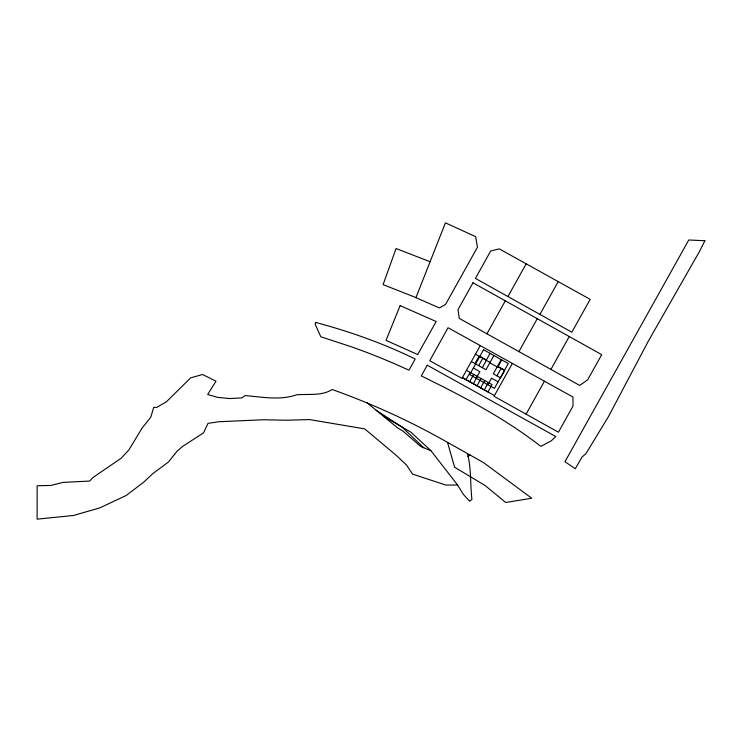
<?xml version="1.0" encoding="UTF-8"?>
<svg xmlns="http://www.w3.org/2000/svg" width="742" height="742" viewBox="0 0 742 742"><rect width="100%" height="100%" fill="white"/><g stroke="black" fill="none" stroke-linecap="round" stroke-linejoin="round"><path stroke-width="1.11" d="M415.947 297.616L445.423 222.85L475.631 236.642L477.458 247.234L445.552 304.433L439.403 307.958L414.37 296.948L383.095 284.631L396.061 248.524L430.091 261.722M480.241 345.605L461.96 378.383L429.72 360.751L448.057 327.723L572.935 397.026L573.019 406.06L558.42 432.215L494.051 396.293L512.379 363.432M486.947 333.789L505.321 300.835M507.936 296.54L526.18 263.818L590.159 299.36L571.822 332.212L475.427 278.398L490.675 251.037L499.227 248.858L526.18 263.818M466.022 379.691L470.103 372.373M475.001 363.589L479.091 356.271M469.686 381.731L473.767 374.413M478.664 365.63L482.745 358.312M476.197 378.235L479.861 371.659L473.35 368.023M490.063 353.368L486.39 359.953L479.879 356.318M473.34 383.772L477.421 376.454M482.319 367.67L486.4 360.352M477.004 385.812L481.085 378.494M493.903 355.511L485.982 369.711L471.346 361.549M480.658 387.853L484.739 380.535M484.313 389.893L488.403 382.575M501.221 359.592L493.3 373.792L500.609 377.873L504.69 370.564L497.381 366.483M487.902 384.764L491.575 378.188L498.086 381.824M501.768 359.898L498.105 366.483L504.616 370.119M496.954 375.832L501.036 368.524M518.908 351.587L537.264 318.68M539.926 314.404L558.207 281.617M526.087 414.147L544.433 381.23M550.916 369.414L569.244 336.543M467.701 456.543L470.187 455.078L483.682 462.72L531.736 498.234L505.71 502.482L485.12 485.528L454.633 467.237L447.5 442.353C410.734 421.4 372.048 403.769 332.193 389.504C322.009 396.089 308.505 393.881 296.846 394.744C279.808 400.661 262.427 396.97 245.008 395.597L241.92 397.888L229.538 398.565L217.694 397.378L207.677 394.512L215.987 381.202L202.585 374.515L190.657 377.845L166.347 401.867L156.414 407.553L153.733 407.293L150.793 417.171L142.01 428.18L128.95 449.865L121.196 458.213L93.14 477.394L89.671 481.057L63.098 482.393L50.79 485.453L37.156 485.732L37.1 519.15L73.449 515.486L99.697 507.927L126.196 495.498L143.744 482.142L152.704 473.711L168.369 462.071L177.403 450.83L183.042 446.109L203.596 432.809L208.01 423.367L218.909 421.725L263.317 419.749L286.384 420.232L309.479 419.573L364.665 428.867L396.395 455.477L406.662 465.215L412.598 474.138L445.849 485.064L457.591 485.018L463.462 494.497L469.584 501.193L471.94 499.385C470.094 484.09 471.42 468.517 467.479 453.548L447.5 442.353M457.591 485.018L430.954 450.728L420.807 446.536L403.054 431.204L397.508 427.828L366.891 402.628M475.427 354.231L490.063 362.393M489.822 362.829L497.14 366.91M466.449 370.332L492.057 384.616L487.976 391.934L462.368 377.65L494.46 395.56M467.479 453.548L470.187 455.078M383.41 416.216L410.892 432.196L430.954 450.728M376.111 410.215L401.895 426.965L423.719 447.732M315.749 322.445L315.211 324.337L320.822 336.775L351.662 346.894A660.482 660.482 0 0 1 399.113 365.76L408.963 370.184L415.195 359.026C383.41 343.444 349.918 331.609 315.749 322.445M400.133 305.63L386.025 340.355L417.69 354.565L436.157 321.509L400.133 305.63M704.9 240.714L699.474 251.492L648.647 340.559L608.431 416.661L585.883 453.742L582.145 456.877L575.282 468.721L564.959 461.737L688.762 240.009L704.9 240.714M427.244 365.212L421.298 375.934C462.869 396.284 504.143 417.904 540.844 446.359L551.12 440.961L555.795 436.537L427.244 365.212M472.988 282.785L458.009 309.627L459.326 318.429L579.734 385.45L587.692 379.783L601.716 354.667L472.988 282.785M483.552 349.732L469.677 374.599L494.413 388.4L508.289 363.534L483.552 349.732"/></g></svg>
